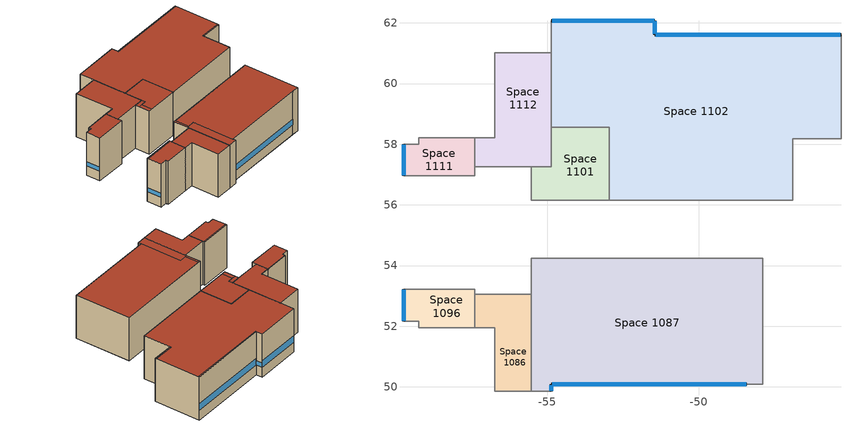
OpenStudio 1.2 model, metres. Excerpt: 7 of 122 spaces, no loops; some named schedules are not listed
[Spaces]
Space 1086
 floor ground: -56.73,52.11 -55.53,52.11 -55.53,49.85 -56.73,49.85 z6.71; -55.53,53.05 -55.53,52.11 -57.39,52.11 -57.39,53.05 z6.71; -56.73,52.11 -56.73,49.85 -56.73,51.95 -57.4,51.95 -57.4,52.11 z6.71
 wall to Space 1098: -55.53,53.05 -57.4,53.05 z6.71:10.06
 wall to Space 1087: -55.53,49.85 -55.53,53.05 z6.71:10.06
 wall to Space 1072: -56.73,49.85 -55.53,49.85 z6.71:10.06
 wall to Space 1085: -57.4,51.95 -56.73,51.95 -56.73,49.85 z6.71:10.06
 wall to Space 1096: -57.4,53.05 -57.4,51.95 z6.71:10.06
 roof outside: -55.53,49.85 -55.53,53.05 -57.39,53.05 -57.39,51.95 -56.73,51.95 -56.73,49.85 z10.06
Space 1087
 floor ground: -47.9,54.24 -47.9,54.2 -55.52,54.2 -55.52,52.11 -55.53,52.11 -55.53,54.24 z6.71; -55.52,52.11 -55.52,50.03 -54.87,50.03 -54.87,49.85 -55.53,49.85 -55.53,52.11 z6.71; -55.52,54.2 -47.9,54.2 -47.9,50.08 -54.87,50.08 -54.87,50.03 -55.52,50.03 z6.71
 wall outside: -54.87,49.85 -54.87,50.08 -48.42,50.08 z6.71:10.06
 wall to Space 1072: -55.53,49.85 -54.87,49.85 z6.71:10.06
 wall to Space 1098: -47.9,54.24 -55.53,54.24 -55.53,53.05 z6.71:10.06
 wall to Space 1088: -47.9,50.08 -47.9,54.24 z6.71:10.06
 wall to Space 1081: -48.42,50.08 -47.9,50.08 z6.71:10.06
 window: -54.84,50.08 -48.44,50.08 z7.47:7.9; -54.87,49.87 -54.87,50.05 z7.47:7.85
 roof outside: -55.38,53.19 -55.38,54.19 -47.9,54.19 -47.9,54.24 -55.53,54.24 -55.53,53.19 z10.06; -54.87,49.85 -54.87,53.19 -55.53,53.19 -55.53,49.85 z10.06; -47.9,50.08 -47.9,54.19 -55.38,54.19 -55.38,53.19 -54.87,53.19 -54.87,50.08 z10.06
Space 1096
 floor ground: -59.74,53.18 -57.4,53.18 -57.4,52.11 -59.24,52.11 -59.24,52.15 -59.74,52.15 z6.71; -57.4,52.11 -57.4,51.95 -59.24,51.95 -59.24,52.11 z6.71; -57.4,53.22 -57.4,53.18 -59.74,53.18 -59.74,53.22 z6.71
 wall outside: -59.74,53.22 -59.74,52.15 z6.71:10.06
 wall to Space 1085: -59.74,52.15 -59.24,52.15 -59.24,51.95 -57.4,51.95 z6.71:10.06
 wall to Space 1099: -57.4,53.22 -59.74,53.22 z6.71:10.06
 wall to Space 1098: -57.4,53.05 -57.4,53.22 z6.71:10.06
 window: -59.74,53.19 -59.74,52.18 z7.47:7.78
 roof outside: -59.24,51.95 -57.4,51.95 -57.4,53.16 -59.74,53.16 -59.74,52.15 -59.24,52.15 z10.06; -57.4,53.16 -57.4,53.22 -59.74,53.22 -59.74,53.16 z10.06
Space 1101
 floor ground: -52.96,58.45 -52.96,56.15 -54.89,56.15 -54.88,57.26 -54.87,57.26 -54.87,58.01 -54.86,58.01 -54.86,58.45 z6.71; -54.89,57.26 -54.89,57 -55.53,57 -55.53,57.26 z6.71; -54.89,57 -54.89,56.15 -55.53,56.15 -55.53,57 z6.71; -52.96,58.56 -52.96,58.45 -54.86,58.45 -54.86,58.56 z6.71
 wall to Space 1112: -54.87,58.56 -54.87,57.26 -55.53,57.26 z6.71:10.06
 wall to Space 1102: -52.96,56.15 -52.96,58.56 -54.87,58.56 z6.71:10.06
 wall to Space 1098: -55.53,57.26 -55.53,56.15 -52.96,56.15 z6.71:10.06
 roof outside: -55.28,56.15 -55.28,56.95 -54.87,56.96 -55.53,56.96 -55.53,56.15 z10.06; -55.28,56.15 -52.96,56.15 -52.96,58.56 -54.87,58.56 -54.87,56.96 -55.28,56.95 z10.06; -54.87,56.96 -54.87,57.26 -55.53,57.26 -55.53,56.96 z10.06
Space 1102
 floor ground: -45.31,61.62 -45.31,61.57 -51.45,61.57 -51.45,61.62 z6.71; -51.45,62.03 -51.45,61.62 -51.45,61.57 -45.31,61.57 -45.31,58.19 -46.91,58.19 -46.91,58.15 -46.91,56.15 -52.94,56.15 -52.94,58.45 -52.96,58.45 -52.96,58.56 -54.86,58.56 -54.86,61.67 -53.25,61.67 -53.25,62.03 z6.71; -53.25,62.08 -53.25,61.67 -54.86,61.67 -54.86,62.08 z6.71
 wall outside: -45.31,61.62 -51.45,61.62 -51.45,62.08 -54.87,62.08 z6.71:10.06
 wall to Space 1120: -54.87,62.08 -54.87,61.01 z6.71:10.06
 wall to Space 1104: -45.31,58.19 -45.31,61.62 z6.71:10.06
 wall to Space 1103: -46.91,56.15 -46.91,58.19 -45.31,58.19 z6.71:10.06
 wall to Space 1098: -52.96,56.15 -46.91,56.15 z6.71:10.06
 wall to Space 1112: -54.87,61.01 -54.87,58.56 z6.71:10.06
 window: -45.34,61.62 -51.43,61.62 z7.47:7.97; -51.48,62.08 -54.84,62.08 z7.47:7.98; -51.45,61.64 -51.45,62.05 z7.47:7.8
 roof outside: -45.31,61.57 -45.31,61.62 -51.45,61.62 -51.45,61.57 z10.06; -45.31,58.19 -45.31,58.26 -46.91,58.26 -46.91,58.19 z10.06; -46.91,56.15 -46.91,58.26 -45.31,58.26 -45.31,61.57 -51.45,61.57 -51.45,62.08 -54.87,62.08 -54.87,58.56 -52.96,58.56 -52.96,56.15 z10.06
Space 1111
 floor ground: -57.39,58.01 -57.39,56.96 -59.74,56.96 -59.74,58 -59.24,58 -59.24,58.01 z6.71; -57.39,58.21 -57.39,58.01 -59.24,58.01 -59.24,58.21 z6.71
 wall outside: -59.74,58 -59.74,56.96 z6.71:10.06
 wall to Space 1098: -57.39,56.96 -57.39,57.26 z6.71:10.06
 wall to Space 1099: -59.74,56.96 -57.39,56.96 z6.71:10.06
 wall to Space 1115: -57.39,58.21 -59.24,58.21 -59.24,58 -59.74,58 z6.71:10.06
 wall to Space 1112: -57.39,57.26 -57.39,58.21 z6.71:10.06
 window: -59.74,57.98 -59.74,56.98 z7.47:7.78
 roof outside: -57.39,56.96 -57.39,58.17 -59.24,58.17 -59.24,58 -59.74,58 -59.74,56.96 z10.06
Space 1112
 floor ground: -54.89,58.01 -54.89,57.26 -57.39,57.26 -57.39,58.01 -56.73,58.01 z6.71; -56.73,58.01 -57.39,58.01 -57.39,58.21 -56.73,58.21 -56.73,61.01 z6.71; -54.87,61.01 -54.87,58.07 -54.87,58.01 -56.73,58.01 -56.73,61.01 z6.71
 wall to Space 1098: -57.39,57.26 -55.53,57.26 z6.71:10.06
 wall to Space 1115: -56.73,61.01 -56.73,58.21 -57.39,58.21 z6.71:10.06
 wall to Space 1120: -54.87,61.01 -56.73,61.01 z6.71:10.06
 roof outside: -54.87,57.26 -54.87,61.01 -56.73,61.01 -56.73,58.17 -57.39,58.17 -57.39,57.26 z10.06
[Site]
Site 1: Latitude {deg}=44.12; Longitude {deg}=-77.53; Time Zone {hr}=-5; Elevation {m}=86
[SizingPeriod:DesignDay] Barometric Pressure {Pa}=100296; Sky Clearness=0; Rain Indicator=0; Snow Indicator=0; Day of Month=21; Daylight Saving Time Indicator=0; Dry-Bulb Temperature Range Modifier Type=DefaultMultipliers
Name | Maximum Dry-Bulb Temperature {C} | Daily Dry-Bulb Temperature Range {deltaC} | Humidity Indicating Conditions at Maximum Dry-Bulb {BasedOnField A3} | Wind Speed {m/s} | Wind Direction {deg} | Month | Day Type | Humidity Indicating Type | Solar Model Indicator | ASHRAE Taub | ASHRAE Taud
Trenton Ann Clg .4% Condns DB=>MWB | 29.2 | 9.9 | 22.1 | 5.1 | 220 | 7 | SummerDesignDay | Wetbulb | ASHRAETau | 0.459 | 2.014
Trenton Ann Htg Wind 99.6% Condns WS=>MCDB | -3.4 | 0 | -3.4 | 13.4 | 50 | 1 | WinterDesignDay | Wetbulb | ASHRAEClearSky
Trenton Ann Clg .4% Condns DP=>MDB | 26 | 9.9 | 22.2 | 5.1 | 220 | 7 | SummerDesignDay | Dewpoint | ASHRAETau | 0.459 | 2.014
Trenton Ann Clg .4% Condns Enth=>MDB | 27.5 | 9.9 | 70700 | 5.1 | 220 | 7 | SummerDesignDay | Enthalpy | ASHRAETau | 0.459 | 2.014
[Building]
Secondary School: North Axis {deg}=-0; Space Type=NECB-Classroom/lecture/training; Default Construction Set=vintage 4 Set
[Construction]
000_ExtSlabCarpet_4in_ClimateZone 1-8: MAT-CC05 4 HW CONCRETE, CP02 CARPET PAD
000_Exterior Door: 000_F08 Metal surface, 000_I01 25mm insulation board
000_Exterior Window: 000_Clear 3mm, 000_Air 13mm, 000_Clear 3mm
000_Interior Ceiling: 000_M11 100mm lightweight concrete, 000_F05 Ceiling air space resistance, 000_F16 Acoustic tile
000_Interior Door; 000_Interior Partition: 000_G05 25mm wood
000_Interior Floor: 000_F16 Acoustic tile, 000_F05 Ceiling air space resistance, 000_M11 100mm lightweight concrete
000_Interior Wall: 000_G01a 19mm gypsum board, 000_F04 Wall air space resistance, 000_G01a 19mm gypsum board
000_Interior Window: 000_Clear 3mm
MNECB Ref Underground Floor 6.136: MNECB Ref Polystyrene 25mm, MNECB Ref concrete 100mm
MNECB Ref Underground Wall 9.659: MNECB Ref Polystyrene 44mm, MNECB Ref concrete 100mm
Vintage 4 Ref Deck Roof RSI 0.7: MNECB Ref Gravel 50mm, MNECB Built-up Roof 9.5mm, MNECB Ref Metal, 000 G05 25mm wood
Vintage 4 Concrete Wall RSI 0.88: MNECB Ref Brick 100mm, MNECB Ref Airspace 25mm, 000 G05 25mm wood, Mass NonRes Wall Insulation-0.93, 000_G01a 19mm gypsum board
Vintage 4 U=4.0: Vintage 4 Window
[DefaultConstructionSet]
vintage 4 Set: Default Exterior Surface Constructions=ASHRAE_90.1-2004_ClimateZone 5-6 (s_scho)_Exterior_DefSurfCons 2; Default Interior Surface Constructions=000_Interior_DefSurfCons 8; Default Ground Contact Surface Constructions=000_Ground_DefSurfCons 8; Default Exterior SubSurface Constructions=ASHRAE_90.1-2004_ClimateZone 5-6 (s_scho)_Exterior_DefSubCons 2; Default Interior SubSurface Constructions=000_Interior_DefSubCons 8; Interior Partition Construction=000_Interior Partition
[DefaultSubSurfaceConstructions] Tubular Daylight Dome Construction=000_Interior Window; Tubular Daylight Diffuser Construction=000_Interior Window
Name | Fixed Window Construction | Operable Window Construction | Door Construction | Glass Door Construction | Skylight Construction
ASHRAE_90.1-2004_ClimateZone 5-6 (s_scho)_Exterior_DefSubCons 2 | Vintage 4 U=4.0 | Vintage 4 U=4.0 | 000_Exterior Door | Vintage 4 U=4.0 | Vintage 4 U=4.0
000_Interior_DefSubCons 8 | 000_Interior Window | 000_Interior Window | 000_Interior Door | 000_Exterior Window | 000_Exterior Window
[DefaultSurfaceConstructions]
Name | Floor Construction | Wall Construction | Roof Ceiling Construction
ASHRAE_90.1-2004_ClimateZone 5-6 (s_scho)_Exterior_DefSurfCons 2 | 000_ExtSlabCarpet_4in_ClimateZone 1-8 | Vintage 4 Concrete Wall RSI 0.88 | Vintage 4 Ref Deck Roof RSI 0.7
000_Interior_DefSurfCons 8 | 000_Interior Floor | 000_Interior Wall | 000_Interior Ceiling
000_Ground_DefSurfCons 8 | MNECB Ref Underground Floor 6.136 | MNECB Ref Underground Wall 9.659 | 000_ExtSlabCarpet_4in_ClimateZone 1-8
[Material]
Name | Roughness | Thickness | Conductivity | Density | Specific Heat | Thermal Absorptance | Solar Absorptance | Visible Absorptance
000_F08 Metal surface | Smooth | 0.0008 | 45.28 | 7824 | 500
000_F16 Acoustic tile | MediumSmooth | 0.0191 | 0.06 | 368 | 590
000_G01a 19mm gypsum board | MediumSmooth | 0.019 | 0.16 | 800 | 1090
000_G05 25mm wood; 000 G05 25mm wood | MediumSmooth | 0.0254 | 0.15 | 608 | 1630
000_I01 25mm insulation board | MediumRough | 0.0254 | 0.03 | 43 | 1210
000_M11 100mm lightweight concrete | MediumRough | 0.1016 | 0.53 | 1280 | 840
MAT-CC05 4 HW CONCRETE | Rough | 0.1016 | 1.311 | 2240 | 836.8 | 0.9 | 0.7 | 0.7
Mass NonRes Wall Insulation-0.93 | MediumRough | 0.0248085 | 0.049 | 265 | 836.8 | 0.9 | 0.7 | 0.7
MNECB Built-up Roof 9.5mm | VeryRough | 0.0095 | 0.1634 | 1121.29 | 1465.048 | 0.9 | 0.7 | 0.7
MNECB Ref Gravel 50mm | VeryRough | 0.0508 | 1.80282 | 1601.794 | 837.17 | 0.9 | 0.7 | 0.7
MNECB Ref Polystyrene 25mm | MediumRough | 0.02487 | 0.02885 | 28.832 | 1213.897
MNECB Ref Polystyrene 44mm | MediumRough | 0.04398 | 0.02885 | 28.832 | 1213.897
MNECB Ref concrete 100mm | MediumRough | 0.1016 | 1.80282 | 2242.512 | 837.17
MNECB Ref Metal | Smooth | 0.0015 | 62.7066 | 7832.773 | 502.302 | 0.9 | 0.2 | 0.2
MNECB Ref Brick 100mm | MediumRough | 0.1016 | 1.311 | 2082.332 | 795.312
[Material:AirGap]
Name | Thermal Resistance
000_F04 Wall air space resistance | 0.15
000_F05 Ceiling air space resistance | 0.18
MNECB Ref Airspace 25mm | 0.1717
[Material:NoMass]
CP02 CARPET PAD: Roughness=VeryRough; Thermal Resistance=0.2165; Thermal Absorptance=0.9; Solar Absorptance=0.7; Visible Absorptance=0.8
[WindowMaterial:Gas]
000_Air 13mm: Gas Type=Air; Thickness=0.0127
[WindowMaterial:Glazing]
000_Clear 3mm: Optical Data Type=SpectralAverage; Thickness=0.003; Solar Transmittance at Normal Incidence=0.837; Front Side Solar Reflectance at Normal Incidence=0.075; Back Side Solar Reflectance at Normal Incidence=0.075; Visible Transmittance at Normal Incidence=0.898; Front Side Visible Reflectance at Normal Incidence=0.081; Back Side Visible Reflectance at Normal Incidence=0.081; Infrared Transmittance at Normal Incidence=0; Front Side Infrared Hemispherical Emissivity=0.84; Back Side Infrared Hemispherical Emissivity=0.84; Conductivity=0.9
[WindowMaterial:SimpleGlazingSystem]
Vintage 4 Window: U-Factor {W/m2-K}=4; Solar Heat Gain Coefficient=0.5; Visible Transmittance=0.21
[DefaultScheduleSet] People Activity Level Schedule=SecondarySchool_Activity
Name | Hours of Operation Schedule | Number of People Schedule | Lighting Schedule | Electric Equipment Schedule | Hot Water Equipment Schedule | Other Equipment Schedule
NECB-D | NECB-D-Fan | NECB-D-Occ | NECB-D-Ltg | NECB-D-Equ | NECB-D-HW | NECB-D-Proc
NECB-A | NECB-A-Fan | NECB-A-Occ | NECB-A-Ltg | NECB-A-Equ | NECB-A-HW | NECB-A-Proc
[DesignSpecification:OutdoorAir]
Name | Outdoor Air Flow per Person {m3/s-person} | Outdoor Air Flow per Floor Area {m3/s-m2}
NECB-Classroom/lecture/training-D-oa | 0 | 0.00278292
NECB-Electrical/Mechanical-*-oa; NECB-Corr. < 2.4m wide-*-oa; NECB-Washroom-*-oa |  | 0.000304977
NECB-Office - enclosed-A-oa |  | 0.000432051
[ElectricEquipment]
Name | Electric Equipment Definition | Space or SpaceType
NECB-Classroom/lecture/training-sched-D-elec | NECB-Classroom/lecture/training-sched-D-elec_def | NECB-Classroom/lecture/training
NECB-Electrical/Mechanical-sched-*-elec | NECB-Electrical/Mechanical-sched-*-elec_def | NECB-Electrical/Mechanical
NECB-Corr. < 2.4m wide-sched-*-elec | NECB-Corr. < 2.4m wide-sched-*-elec_def | NECB-Corr. < 2.4m wide
NECB-Washroom-sched-*-elec | NECB-Washroom-sched-*-elec_def | NECB-Washroom
NECB-Office - enclosed-sched-A-elec | NECB-Office - enclosed-sched-A-elec_def | NECB-Office - enclosed
[ElectricEquipment:Definition] Design Level Calculation Method=Watts/Area
Name | Watts per Space Floor Area {W/m2}
NECB-Classroom/lecture/training-sched-D-elec_def | 5
NECB-Electrical/Mechanical-sched-*-elec_def; NECB-Washroom-sched-*-elec_def | 1
NECB-Corr. < 2.4m wide-sched-*-elec_def | 0
NECB-Office - enclosed-sched-A-elec_def | 7.5
[Lights]
Name | Lights Definition | Space or SpaceType
NECB-Classroom/lecture/training-sched-D-lights | NECB-Classroom/lecture/training-sched-D-lights_def | NECB-Classroom/lecture/training
NECB-Electrical/Mechanical-sched-*-lights | NECB-Electrical/Mechanical-sched-*-lights_def | NECB-Electrical/Mechanical
NECB-Corr. < 2.4m wide-sched-*-lights | NECB-Corr. < 2.4m wide-sched-*-lights_def | NECB-Corr. < 2.4m wide
NECB-Washroom-sched-*-lights | NECB-Washroom-sched-*-lights_def | NECB-Washroom
NECB-Office - enclosed-sched-A-lights | NECB-Office - enclosed-sched-A-lights_def | NECB-Office - enclosed
[Lights:Definition] Design Level Calculation Method=Watts/Area
Name | Watts per Space Floor Area {W/m2}
NECB-Classroom/lecture/training-sched-D-lights_def; NECB-Electrical/Mechanical-sched-*-lights_def | 13.3
NECB-Corr. < 2.4m wide-sched-*-lights_def | 8.4
NECB-Washroom-sched-*-lights_def | 10.5
NECB-Office - enclosed-sched-A-lights_def | 11.9
[People]
Name | People Definition | Space or SpaceType
NECB-Classroom/lecture/training-sched-D-people | NECB-Classroom/lecture/training-sched-D-people_def | NECB-Classroom/lecture/training
NECB-Electrical/Mechanical-sched-*-people | NECB-Electrical/Mechanical-sched-*-people_def | NECB-Electrical/Mechanical
NECB-Corr. < 2.4m wide-sched-*-people | NECB-Corr. < 2.4m wide-sched-*-people_def | NECB-Corr. < 2.4m wide
NECB-Washroom-sched-*-people | NECB-Washroom-sched-*-people_def | NECB-Washroom
NECB-Office - enclosed-sched-A-people | NECB-Office - enclosed-sched-A-people_def | NECB-Office - enclosed
[People:Definition] Number of People Calculation Method=Area/Person; Fraction Radiant=0.3
Name | Space Floor Area per Person {m2/person}
NECB-Classroom/lecture/training-sched-D-people_def | 7.5
NECB-Electrical/Mechanical-sched-*-people_def | 200
NECB-Corr. < 2.4m wide-sched-*-people_def | 100
NECB-Washroom-sched-*-people_def | 30
NECB-Office - enclosed-sched-A-people_def | 20
[SpaceInfiltration:DesignFlowRate] Schedule=Always_On; Design Flow Rate Calculation Method=Flow/ExteriorWallArea; Design Flow Rate {m3/s}=0; Flow per Exterior Surface Area {m3/s-m2}=0.0007
Name | Space or SpaceType
Space Infiltration Design Flow Rate 1 | NECB-Classroom/lecture/training
Space Infiltration Design Flow Rate 3 | NECB-Corr. < 2.4m wide
Space Infiltration Design Flow Rate 4 | NECB-Electrical/Mechanical
Space Infiltration Design Flow Rate 6 | NECB-Office - enclosed
Space Infiltration Design Flow Rate 8 | NECB-Washroom
[SpaceType]
Name | Default Construction Set | Default Schedule Set | Design Specification Outdoor Air Object
NECB-Classroom/lecture/training | vintage 4 Set | NECB-D | NECB-Classroom/lecture/training-D-oa
NECB-Electrical/Mechanical | vintage 4 Set | NECB-D | NECB-Electrical/Mechanical-*-oa
NECB-Corr. < 2.4m wide | vintage 4 Set | NECB-D | NECB-Corr. < 2.4m wide-*-oa
NECB-Washroom |  | NECB-D | NECB-Washroom-*-oa
NECB-Office - enclosed | vintage 4 Set | NECB-A | NECB-Office - enclosed-A-oa
[ThermostatSetpoint:DualSetpoint]
SecondarySchool_Thermostat: Heating Setpoint Temperature Schedule=NECB-D-Htg 1; Cooling Setpoint Temperature Schedule=NECB-D-Clg
[BuildingStory]
Building Story 3
[Space] Default Construction Set=vintage 4 Set; Building Story=Building Story 3
Name | Space Type | Thermal Zone
Space 1086; Space 1112 | NECB-Corr. < 2.4m wide | Second- West Entrance Zone
Space 1087 | NECB-Office - enclosed | Second- South Interior Office Zone
Space 1096; Space 1111 | NECB-Electrical/Mechanical | Second- West Entrance Zone
Space 1101 | NECB-Electrical/Mechanical | Second- Core Interior Zone
Space 1102 | NECB-Washroom | Second- North Zone
[ThermalZone] Thermostat=SecondarySchool_Thermostat; Use Ideal Air Loads=No
Second- North Zone; Second- South Interior Office Zone; Second- West Entrance Zone; Second- Core Interior Zone
[HotWaterEquipment]
Name | Hot Water Equipment Definition | Space or SpaceType
NECB-Classroom/lecture/training-sched-D-hw | NECB-Classroom/lecture/training-sched-D-hw_def | NECB-Classroom/lecture/training
NECB-Electrical/Mechanical-sched-*-hw | NECB-Electrical/Mechanical-sched-*-hw_def | NECB-Electrical/Mechanical
NECB-Corr. < 2.4m wide-sched-*-hw | NECB-Corr. < 2.4m wide-sched-*-hw_def | NECB-Corr. < 2.4m wide
NECB-Washroom-sched-*-hw; Hot Water Equipment 2; Hot Water Equipment 3; Hot Water Equipment 7 | NECB-Washroom-sched-*-hw_def | NECB-Washroom
NECB-Office - enclosed-sched-A-hw | NECB-Office - enclosed-sched-A-hw_def | NECB-Office - enclosed
[HotWaterEquipment:Definition] Design Level Calculation Method=Watts/Area
Name | Watts per Space Floor Area {W/m2}
NECB-Classroom/lecture/training-sched-D-hw_def | 65
NECB-Electrical/Mechanical-sched-*-hw_def; NECB-Corr. < 2.4m wide-sched-*-hw_def; NECB-Washroom-sched-*-hw_def | 0
NECB-Office - enclosed-sched-A-hw_def | 90
[Schedule:Ruleset]
Always_On: Default Day Schedule=Always_On Default Schedule; Summer Design Day Schedule=Always_On Summer Design Day; Winter Design Day Schedule=Always_On Winter Design Day
SecondarySchool_Activity: Default Day Schedule=SecondarySchool_Activity Default Schedule; Summer Design Day Schedule=SecondarySchool_Activity Summer Design Day; Winter Design Day Schedule=SecondarySchool_Activity Winter Design Day
NECB-D-Fan: Default Day Schedule=Schedule Day 28
NECB-D-Occ: Default Day Schedule=Schedule Day 25
NECB-D-Ltg: Default Day Schedule=Schedule Day 26
NECB-D-Equ: Default Day Schedule=Schedule Day 27
NECB-D-HW: Default Day Schedule=Schedule Day 32
NECB-D-Proc: Default Day Schedule=Schedule Day 29
NECB-A-Fan: Default Day Schedule=Schedule Day 4
NECB-A-Occ: Default Day Schedule=Schedule Day 1
NECB-A-Ltg: Default Day Schedule=Schedule Day 2
NECB-A-Equ: Default Day Schedule=Schedule Day 3
NECB-A-HW: Default Day Schedule=Schedule Day 8
NECB-A-Proc: Default Day Schedule=Schedule Day 5
NECB-D-Clg: Default Day Schedule=Schedule Day 30
NECB-D-Htg 1: Default Day Schedule=Schedule Day 33
[Schedule:Day]
Always_On Default Schedule; Schedule Day 28; Schedule Day 25; Schedule Day 26; Schedule Day 27; Schedule Day 32; Schedule Day 29: 24, 0, 0
SecondarySchool_Activity Default Schedule: 7, 0, 71.4704, 24, 0, 71.4704
SecondarySchool_Activity Winter Design Day; SecondarySchool_Activity Summer Design Day: 24, 0, 120
[Schedule:Rule] Date Specification Type=DateRange; Start Month=1; Start Day=1; End Month=12; End Day=31
Name | Schedule Ruleset | Rule Order | Day Schedule | Apply Sunday | Apply Monday | Apply Tuesday | Apply Wednesday | Apply Thursday | Apply Friday | Apply Saturday
SecondarySchool_Activity Rule 1 | SecondarySchool_Activity | 0 | SecondarySchool_Activity Rule 1 Day Schedule | Yes | Yes | Yes | Yes | Yes | Yes | Yes
sunNECB-D-Fanrule | NECB-D-Fan | 0 | sunNECB-D-Fan 1 | Yes | No | No | No | No | No | No
satNECB-D-Fanrule | NECB-D-Fan | 1 | satNECB-D-Fan 1 | No | No | No | No | No | No | Yes
wkdNECB-D-Fan rule | NECB-D-Fan | 2 | wkdNECB-D-Fan 1 | No | Yes | Yes | Yes | Yes | Yes | No
sunNECB-D-Occrule | NECB-D-Occ | 0 | sunNECB-D-Occ 1 | Yes | No | No | No | No | No | No
satNECB-D-Occrule | NECB-D-Occ | 1 | satNECB-D-Occ 1 | No | No | No | No | No | No | Yes
wkdNECB-D-Occ rule | NECB-D-Occ | 2 | wkdNECB-D-Occ 1 | No | Yes | Yes | Yes | Yes | Yes | No
sunNECB-D-Ltgrule | NECB-D-Ltg | 0 | sunNECB-D-Ltg 1 | Yes | No | No | No | No | No | No
satNECB-D-Ltgrule | NECB-D-Ltg | 1 | satNECB-D-Ltg 1 | No | No | No | No | No | No | Yes
wkdNECB-D-Ltg rule | NECB-D-Ltg | 2 | wkdNECB-D-Ltg 1 | No | Yes | Yes | Yes | Yes | Yes | No
sunNECB-D-Equrule | NECB-D-Equ | 0 | sunNECB-D-Equ 1 | Yes | No | No | No | No | No | No
satNECB-D-Equrule | NECB-D-Equ | 1 | satNECB-D-Equ 1 | No | No | No | No | No | No | Yes
wkdNECB-D-Equ rule | NECB-D-Equ | 2 | wkdNECB-D-Equ 1 | No | Yes | Yes | Yes | Yes | Yes | No
sunNECB-D-HWrule | NECB-D-HW | 0 | sunNECB-D-HW 1 | Yes | No | No | No | No | No | No
satNECB-D-HWrule | NECB-D-HW | 1 | satNECB-D-HW 1 | No | No | No | No | No | No | Yes
wkdNECB-D-HW rule | NECB-D-HW | 2 | wkdNECB-D-HW 1 | No | Yes | Yes | Yes | Yes | Yes | No
sunNECB-D-Procrule | NECB-D-Proc | 0 | sunNECB-D-Proc 1 | Yes | No | No | No | No | No | No
satNECB-D-Procrule | NECB-D-Proc | 1 | satNECB-D-Proc 1 | No | No | No | No | No | No | Yes
wkdNECB-D-Proc rule | NECB-D-Proc | 2 | wkdNECB-D-Proc 1 | No | Yes | Yes | Yes | Yes | Yes | No
